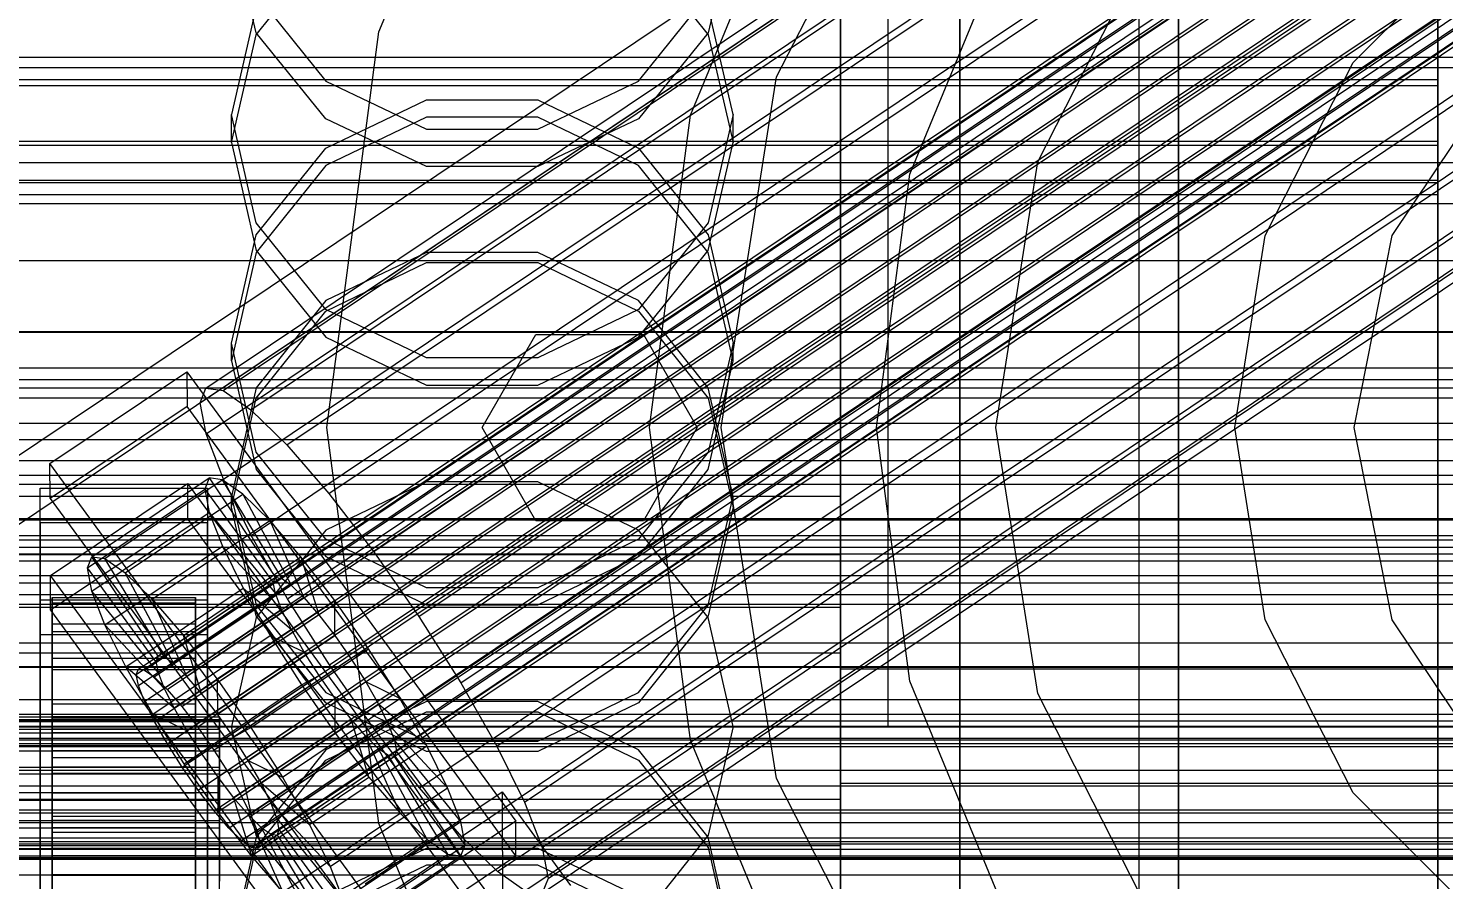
# Model space of a CAD drawing. Header units: millimetres. Extents: x -191664 to 191490, y -197311 to 10263.
# Drawn here: x 132 to 250.5, y -30287.8 to -30216.6 of the extents above; entities that cross this region are included whole.
import ezdxf

# ---------------------------------------------------------------- set-up
doc = ezdxf.new("R2010")
doc.units = ezdxf.units.MM
for name, color, linetype, lineweight in [('COTAS_USUARIO', 1, 'Continuous', 0), ('frontal_briquetadora', 7, 'Continuous', 0), ('frontal_C01', 7, 'Continuous', 0), ('frontal_C02', 7, 'Continuous', 0), ('frontal_C03', 7, 'Continuous', 0), ('frontal_dos-mix', 7, 'Continuous', 0), ('frontal_mezcladora', 7, 'Continuous', 0), ('frontal_secador', 7, 'Continuous', 0)]:
    doc.layers.add(name, color=color, linetype=linetype, lineweight=lineweight)
doc.dimstyles.new('PLANTA_100', dxfattribs={"dimtxt": 250, "dimasz": 150, "dimexe": 150, "dimexo": 80, "dimgap": 100, "dimtad": 1, "dimtih": 1, "dimtoh": 1, "dimdec": 1, "dimdsep": 46, "dimcen": 0.09, "dimclrd": 1, "dimclre": 1, "dimclrt": 1, "dimadec": 0, "dimazin": 0, "dimtfac": 1, "dimtdec": 4, "dimtofl": 0, "dimtmove": 0, "dimatfit": 3, "dimfxl": 1, "dimtolj": 1, "dimtzin": 0, "dimarcsym": 0})

# ---------------------------------------------------------------- blocks, each defined once
blk = doc.blocks.new('*D104')
at = {"layer": 'COTAS_USUARIO', "color": 1, "lineweight": -2, "transparency": 16777216}
for p, q in [((1220, -30125), (1220, -29975)), ((100, -30275), (1370, -30275)), ((100, -30730), (1370, -30730)), ((1220, -30880), (1220, -31030))]:
    blk.add_line(p, q, dxfattribs=at)
at = {"layer": 'COTAS_USUARIO', "color": 1, "transparency": 16777216}
for points in [[(1195, -30125), (1245, -30125), (1220, -30275)], [(1195, -30880), (1245, -30880), (1220, -30730)]]:
    blk.add_solid(points, dxfattribs=at)
at = {"layer": 'Defpoints', "color": 0, "transparency": 16777216}
for p in [(20, -30275), (20, -30730), (1220, -30730)]:
    blk.add_point(p, dxfattribs=at)
blk = doc.blocks.new('*D107')
at = {"layer": 'COTAS_USUARIO', "color": 1, "lineweight": -2, "transparency": 16777216}
for p, q in [((100, -29700), (1370, -29700)), ((1220, -29850), (1220, -30125)), ((100, -30275), (1370, -30275))]:
    blk.add_line(p, q, dxfattribs=at)
at = {"layer": 'COTAS_USUARIO', "color": 1, "transparency": 16777216}
for points in [[(1195, -29850), (1245, -29850), (1220, -29700)], [(1195, -30125), (1245, -30125), (1220, -30275)]]:
    blk.add_solid(points, dxfattribs=at)
at = {"layer": 'Defpoints', "color": 0, "transparency": 16777216}
for p in [(20, -29700), (20, -30275), (1220, -30275)]:
    blk.add_point(p, dxfattribs=at)
blk = doc.blocks.new('*D115')
at = {"layer": 'COTAS_USUARIO', "color": 1, "lineweight": -2, "transparency": 16777216}
for p, q in [((100, -29700), (1370, -29700)), ((1220, -29850), (1220, -30125)), ((100, -30275), (1370, -30275))]:
    blk.add_line(p, q, dxfattribs=at)
at = {"layer": 'COTAS_USUARIO', "color": 1, "transparency": 16777216}
for points in [[(1195, -29850), (1245, -29850), (1220, -29700)], [(1195, -30125), (1245, -30125), (1220, -30275)]]:
    blk.add_solid(points, dxfattribs=at)
at = {"layer": 'Defpoints', "color": 0, "transparency": 16777216}
for p in [(20, -29700), (20, -30275), (1220, -30275)]:
    blk.add_point(p, dxfattribs=at)
blk = doc.blocks.new('*D118')
at = {"layer": 'COTAS_USUARIO', "color": 1, "lineweight": -2, "transparency": 16777216}
for p, q in [((1200, -29560), (1200, -29410)), ((80, -29710), (1350, -29710)), ((80, -29990), (1350, -29990)), ((1200, -30140), (1200, -30290))]:
    blk.add_line(p, q, dxfattribs=at)
at = {"layer": 'COTAS_USUARIO', "color": 1, "transparency": 16777216}
for points in [[(1175, -29560), (1225, -29560), (1200, -29710)], [(1175, -30140), (1225, -30140), (1200, -29990)]]:
    blk.add_solid(points, dxfattribs=at)
at = {"layer": 'Defpoints', "color": 0, "transparency": 16777216}
for p in [(0, -29710), (0, -29990), (1200, -29990)]:
    blk.add_point(p, dxfattribs=at)
blk = doc.blocks.new('*D119')
at = {"layer": 'COTAS_USUARIO', "color": 1, "lineweight": -2, "transparency": 16777216}
for p, q in [((1200, -29840), (1200, -29690)), ((80, -29990), (1350, -29990)), ((80, -30270), (1350, -30270)), ((1200, -30420), (1200, -30570))]:
    blk.add_line(p, q, dxfattribs=at)
at = {"layer": 'COTAS_USUARIO', "color": 1, "transparency": 16777216}
for points in [[(1175, -29840), (1225, -29840), (1200, -29990)], [(1175, -30420), (1225, -30420), (1200, -30270)]]:
    blk.add_solid(points, dxfattribs=at)
at = {"layer": 'Defpoints', "color": 0, "transparency": 16777216}
for p in [(0, -29990), (0, -30270), (1200, -30270)]:
    blk.add_point(p, dxfattribs=at)
blk = doc.blocks.new('*D120')
at = {"layer": 'COTAS_USUARIO', "color": 1, "lineweight": -2, "transparency": 16777216}
for p, q in [((1200, -30120), (1200, -29970)), ((80, -30270), (1350, -30270)), ((80, -30550), (1350, -30550)), ((1200, -30700), (1200, -30850))]:
    blk.add_line(p, q, dxfattribs=at)
at = {"layer": 'COTAS_USUARIO', "color": 1, "transparency": 16777216}
for points in [[(1175, -30120), (1225, -30120), (1200, -30270)], [(1175, -30700), (1225, -30700), (1200, -30550)]]:
    blk.add_solid(points, dxfattribs=at)
at = {"layer": 'Defpoints', "color": 0, "transparency": 16777216}
for p in [(0, -30270), (0, -30550), (1200, -30550)]:
    blk.add_point(p, dxfattribs=at)

msp = doc.modelspace()

# ---------------------------------------------------------------- linework, layer by layer
at = {"layer": 'frontal_briquetadora', "color": 9, "true_color": 0xb9c3c2}
for p, q in [((210, -30260), (210, -29820)), ((210, -30680), (210, -29820)), ((210, -30060), (210, -30490)), ((210, -30060), (210, -30260)), ((210, -30060), (210, -30305)), ((210, -30496), (210, -30060)), ((200, -30218.51), (200, -30201.85)), ((200, -30218.53), (200, -30201.88)), ((200, -30216.92), (200, -30202.76)), ((200, -30220.83), (200, -30206.06)), ((210, -30221.3), (210, -30206.28)), ((151.08, -30216.97), (149, -30208)), ((191, -30208), (188.92, -30216.97)), ((200, -30206.9), (200, -30224.04)), ((200, -30206.92), (200, -30224.05)), ((151.08, -30217.12), (156.91, -30209.87)), ((183.09, -30209.87), (188.92, -30217.12)), ((200, -30209.52), (200, -30224.87)), ((151.08, -30213.76), (156.91, -30221)), ((183.09, -30221), (188.92, -30213.76)), ((200, -30230.78), (200, -30213.12)), ((200, -30230.79), (200, -30213.15)), ((151.08, -30214.78), (149, -30223.8)), ((191, -30223.8), (188.92, -30214.78)), ((200, -30214.99), (200, -30234.7)), ((200, -30235.32), (200, -30215.6)), ((200, -30235.93), (200, -30216.22)), ((149, -30226.15), (151.08, -30217.12)), ((156.91, -30224.16), (151.08, -30216.97)), ((188.92, -30216.97), (183.09, -30224.16)), ((188.92, -30217.12), (191, -30226.15)), ((200, -30233.31), (200, -30216.92)), ((200, -30220.45), (200, -30217.87)), ((200, -30217.87), (200, -30222.14)), ((200, -30236.55), (200, -30218.51)), ((200, -30236.57), (200, -30218.53)), ((156.91, -30221), (165.33, -30225.02)), ((174.67, -30225.02), (183.09, -30221)), ((200, -30229.48), (200, -30220.45)), ((200, -30237.69), (200, -30220.83)), ((200, -30222.14), (200, -30232.6)), ((210, -30238.15), (210, -30221.3)), ((156.91, -30226.61), (165.33, -30222.58)), ((165.33, -30222.58), (174.67, -30222.58)), ((174.67, -30222.58), (183.09, -30226.61)), ((151.08, -30232.85), (149, -30223.8)), ((149, -30226.15), (149, -30223.8)), ((165.33, -30224.01), (156.91, -30228.05)), ((165.33, -30228.15), (156.91, -30224.16)), ((174.67, -30224.01), (165.33, -30224.01)), ((183.09, -30228.05), (174.67, -30224.01)), ((183.09, -30224.16), (174.67, -30228.15)), ((191, -30223.8), (188.92, -30232.85)), ((191, -30226.15), (191, -30223.8)), ((200, -30224.04), (200, -30242.42)), ((200, -30224.05), (200, -30242.43)), ((165.33, -30225.02), (174.67, -30225.02)), ((200, -30224.87), (200, -30242.15)), ((149, -30226.15), (151.08, -30235.18)), ((151.08, -30233.87), (156.91, -30226.61)), ((183.09, -30226.61), (188.92, -30233.87)), ((188.92, -30235.18), (191, -30226.15)), ((156.91, -30228.05), (151.08, -30235.33)), ((174.67, -30228.15), (165.33, -30228.15)), ((188.92, -30235.33), (183.09, -30228.05)), ((200, -30243.58), (200, -30229.48)), ((200, -30233.43), (200, -30230)), ((200, -30249.52), (200, -30230.78)), ((200, -30249.53), (200, -30230.79)), ((156.91, -30240.12), (151.08, -30232.85)), ((188.92, -30232.85), (183.09, -30240.12)), ((200, -30232.6), (200, -30247.66)), ((149, -30242.94), (151.08, -30233.87)), ((188.92, -30233.87), (191, -30242.94)), ((200, -30251.31), (200, -30233.31)), ((200, -30243.18), (200, -30233.43)), ((151.08, -30235.18), (156.91, -30242.43)), ((183.09, -30242.43), (188.92, -30235.18)), ((200, -30234.7), (200, -30254.51)), ((151.08, -30235.33), (149, -30244.42)), ((165.33, -30235.33), (156.91, -30239.37)), ((156.91, -30240.24), (165.33, -30236.19)), ((174.67, -30235.33), (165.33, -30235.33)), ((165.33, -30236.19), (174.67, -30236.19)), ((183.09, -30239.37), (174.67, -30235.33)), ((174.67, -30236.19), (183.09, -30240.24)), ((191, -30244.42), (188.92, -30235.33)), ((200, -30255.13), (200, -30235.32)), ((200, -30255.75), (200, -30235.93)), ((200, -30255.54), (200, -30236.55)), ((200, -30255.54), (200, -30236.57)), ((200, -30255.98), (200, -30237.69)), ((210, -30256.26), (210, -30238.15)), ((156.91, -30239.37), (151.08, -30246.66)), ((188.92, -30246.66), (183.09, -30239.37)), ((151.08, -30247.54), (156.91, -30240.24)), ((165.33, -30244.17), (156.91, -30240.12)), ((183.09, -30240.12), (174.67, -30244.17)), ((183.09, -30240.24), (188.92, -30247.54)), ((200, -30242.15), (200, -30260.69)), ((200, -30244.81), (200, -30242.24)), ((200, -30242.24), (200, -30246.5)), ((151.08, -30252.04), (149, -30242.94)), ((149, -30244.42), (149, -30242.94)), ((156.91, -30242.43), (165.33, -30246.45)), ((174.67, -30246.45), (183.09, -30242.43)), ((191, -30242.94), (188.92, -30252.04)), ((191, -30244.42), (191, -30242.94)), ((200, -30242.42), (200, -30261.61)), ((200, -30242.43), (200, -30261.61)), ((200, -30257.78), (200, -30243.18)), ((149, -30244.42), (151.08, -30253.5)), ((174.67, -30244.17), (165.33, -30244.17)), ((188.92, -30253.5), (191, -30244.42)), ((200, -30260.61), (200, -30243.58)), ((200, -30253.84), (200, -30244.81)), ((151.08, -30246.66), (149, -30255.75)), ((165.33, -30246.45), (174.67, -30246.45)), ((191, -30255.75), (188.92, -30246.66)), ((200, -30246.5), (200, -30256.96)), ((149, -30256.64), (151.08, -30247.54)), ((188.92, -30247.54), (191, -30256.64)), ((200, -30247.66), (200, -30265.03)), ((200, -30268.88), (200, -30249.52)), ((200, -30268.88), (200, -30249.53)), ((200, -30270.22), (200, -30251.31)), ((156.91, -30259.34), (151.08, -30252.04)), ((188.92, -30252.04), (183.09, -30259.34)), ((151.08, -30253.5), (156.91, -30260.78)), ((183.09, -30260.78), (188.92, -30253.5)), ((200, -30267.94), (200, -30253.84)), ((165.33, -30254.53), (156.91, -30258.58)), ((174.67, -30254.53), (165.33, -30254.53)), ((183.09, -30258.58), (174.67, -30254.53)), ((200, -30254.51), (200, -30274.38)), ((200, -30275), (200, -30255.13)), ((149, -30255.75), (131, -30255.75)), ((149, -30256.64), (149, -30255.75)), ((149, -30255.75), (151.08, -30264.86)), ((188.92, -30264.86), (191, -30255.75)), ((191, -30256.64), (191, -30255.75)), ((200, -30255.75), (191, -30255.75)), ((200, -30275), (200, -30255.54)), ((200, -30275.62), (200, -30255.75)), ((200, -30275), (200, -30255.98)), ((210, -30275), (210, -30256.26)), ((151.08, -30265.74), (149, -30256.64)), ((191, -30256.64), (188.92, -30265.74)), ((200, -30256.96), (200, -30272.02)), ((200, -30275), (200, -30257.78)), ((156.91, -30258.58), (151.08, -30265.89)), ((188.92, -30265.89), (183.09, -30258.58)), ((165.33, -30263.39), (156.91, -30259.34)), ((183.09, -30259.34), (174.67, -30263.39)), ((210, -30260), (430, -30260)), ((210, -30260), (210, -30305)), ((210, -30680), (210, -30260)), ((210, -30496), (210, -30260)), ((-160, -30260.61), (200, -30260.61)), ((156.91, -30260.78), (165.33, -30264.82)), ((174.67, -30264.82), (183.09, -30260.78)), ((200, -30277.98), (200, -30260.61)), ((200, -30260.69), (200, -30279.78)), ((200, -30261.61), (200, -30281.12)), ((174.67, -30263.39), (165.33, -30263.39)), ((151.08, -30264.86), (156.91, -30272.17)), ((165.33, -30264.82), (174.67, -30264.82)), ((183.09, -30272.17), (188.92, -30264.86)), ((-160, -30265.03), (200, -30265.03)), ((151.08, -30265.89), (149, -30275)), ((156.91, -30273.04), (151.08, -30265.74)), ((188.92, -30265.74), (183.09, -30273.04)), ((191, -30275), (188.92, -30265.89)), ((200, -30265.03), (200, -30282.06)), ((210, -30267.96), (210, -30266.23)), ((200, -30284.97), (200, -30267.94)), ((210, -30271.1), (210, -30267.96)), ((200, -30268.88), (-160, -30268.88)), ((200, -30288.44), (200, -30268.88)), ((200, -30288.45), (200, -30268.88)), ((750, -30270.22), (200, -30270.22)), ((200, -30289.31), (200, -30270.22)), ((210, -30275), (210, -30271.1)), ((156.91, -30272.17), (165.33, -30276.23)), ((165.33, -30272.91), (156.91, -30276.96)), ((165.33, -30277.09), (156.91, -30273.04)), ((174.67, -30272.91), (165.33, -30272.91)), ((174.67, -30276.23), (183.09, -30272.17)), ((183.09, -30276.96), (174.67, -30272.91)), ((183.09, -30273.04), (174.67, -30277.09)), ((200, -30272.02), (200, -30289.39)), ((156.91, -30277.83), (165.33, -30273.77)), ((165.33, -30273.77), (174.67, -30273.77)), ((174.67, -30273.77), (183.09, -30277.83)), ((200, -30274.38), (200, -30294.25)), ((200, -30275), (-160, -30275)), ((149, -30275), (131, -30275)), ((151.08, -30284.11), (149, -30275)), ((191, -30275), (188.92, -30284.11)), ((200, -30275), (191, -30275)), ((750, -30275), (200, -30275)), ((200, -30275), (200, -30294.5)), ((200, -30275), (200, -30294.02)), ((200, -30275), (200, -30292.22)), ((200, -30275), (200, -30294.52)), ((200, -30275), (200, -30294.87)), ((210, -30275), (452, -30275)), ((210, -30275), (210, -30278.9)), ((210, -30275), (210, -30293.74)), ((165.33, -30276.23), (174.67, -30276.23)), ((200, -30295.49), (200, -30275.62)), ((156.91, -30276.96), (151.08, -30284.26)), ((151.08, -30285.14), (156.91, -30277.83)), ((174.67, -30277.09), (165.33, -30277.09)), ((188.92, -30284.26), (183.09, -30276.96)), ((183.09, -30277.83), (188.92, -30285.14)), ((200, -30293.04), (200, -30277.98)), ((210, -30278.9), (210, -30282.04)), ((750, -30279.78), (200, -30279.78)), ((200, -30279.78), (200, -30298.69)), ((200, -30281.12), (-160, -30281.12)), ((200, -30281.12), (200, -30300.52)), ((200, -30281.12), (200, -30300.54)), ((200, -30282.06), (200, -30296.16)), ((210, -30282.04), (210, -30283.77)), ((-160, -30284.97), (200, -30284.97)), ((151.08, -30284.26), (149, -30293.36)), ((156.91, -30291.42), (151.08, -30284.11)), ((188.92, -30284.11), (183.09, -30291.42)), ((191, -30293.36), (188.92, -30284.26)), ((200, -30302.34), (200, -30284.97)), ((149, -30294.25), (151.08, -30285.14)), ((156.91, -30289.22), (165.33, -30285.18)), ((165.33, -30285.18), (174.67, -30285.18)), ((174.67, -30285.18), (183.09, -30289.22)), ((188.92, -30285.14), (191, -30294.25)), ((165.33, -30286.61), (156.91, -30290.66)), ((174.67, -30286.61), (165.33, -30286.61)), ((183.09, -30290.66), (174.67, -30286.61))]:
    msp.add_line(p, q, dxfattribs=at)
at = {"layer": 'frontal_briquetadora', "color": 8, "true_color": 0x6f7d84}
for p, q in [((200, -30275), (200, -30100)), ((204, -30275), (204, -30100)), ((200, -30275), (204, -30275))]:
    msp.add_line(p, q, dxfattribs=at)
at = {"layer": 'frontal_C01', "color": 251, "true_color": 0x586d65}
for p, q in [((250, -31735.76), (250, -28680.37)), ((250, -28685.1), (250, -31740.5))]:
    msp.add_line(p, q, dxfattribs=at)
at = {"layer": 'frontal_C01', "color": 139, "true_color": 0x345e4e}
for p, q in [((228.3, -30363.01), (228.3, -30050.82)), ((228.3, -30056.51), (228.3, -30368.7))]:
    msp.add_line(p, q, dxfattribs=at)
at = {"layer": 'frontal_C01', "color": 139, "true_color": 0x354b57}
for p, q in [((425, -30219.88), (-425, -30219.88)), ((-450, -30227.81), (450, -30227.81)), ((-425, -30231.25), (425, -30231.25))]:
    msp.add_line(p, q, dxfattribs=at)
at = {"layer": 'frontal_C01', "color": 252, "true_color": 0x83939a}
for p, q in [((-311.15, -30284.83), (311.15, -30284.83)), ((-311.15, -30285.27), (311.15, -30285.27)), ((-311.15, -30286.11), (311.15, -30286.11)), ((-311.15, -30287.41), (311.15, -30287.41))]:
    msp.add_line(p, q, dxfattribs=at)
at = {"layer": 'frontal_C02', "color": 251, "true_color": 0x586d65}
for p, q in [((250, -31767.54), (250, -28976.99)), ((250, -28981.77), (250, -31772.31))]:
    msp.add_line(p, q, dxfattribs=at)
at = {"layer": 'frontal_C02', "color": 252, "true_color": 0x83939a}
for p, q in [((146.87, -30246.69), (331.18, -30123.21)), ((148.32, -30246.89), (332.63, -30123.4)), ((146.38, -30247.93), (330.69, -30124.45)), ((150.63, -30248.51), (334.94, -30125.03)), ((146.89, -30250.53), (331.2, -30127.05)), ((153.64, -30251.45), (337.95, -30127.97)), ((148.35, -30254.31), (332.66, -30130.83)), ((157.15, -30255.51), (341.46, -30132.02)), ((150.67, -30259.01), (334.98, -30135.53)), ((345.23, -30136.92), (160.92, -30260.4)), ((153.69, -30264.31), (338, -30140.83)), ((164.69, -30265.8), (349, -30142.32)), ((157.21, -30269.85), (341.52, -30146.36)), ((168.21, -30271.34), (352.52, -30147.86)), ((160.98, -30275.25), (345.29, -30151.77)), ((171.23, -30276.64), (355.54, -30153.16)), ((164.75, -30280.15), (349.06, -30156.66)), ((173.55, -30281.34), (357.86, -30157.86)), ((168.26, -30284.2), (352.57, -30160.72)), ((175.02, -30285.12), (359.33, -30161.64)), ((171.28, -30287.14), (355.58, -30163.66)), ((173.58, -30288.77), (357.89, -30165.28)), ((175.52, -30287.72), (359.83, -30164.24)), ((175.03, -30288.96), (359.34, -30165.48)), ((146.38, -30247.93), (146.87, -30246.69)), ((146.87, -30246.69), (148.32, -30246.89)), ((148.32, -30246.89), (150.63, -30248.51)), ((146.89, -30250.53), (146.38, -30247.93)), ((150.63, -30248.51), (153.64, -30251.45)), ((148.35, -30254.31), (146.89, -30250.53)), ((153.64, -30251.45), (157.15, -30255.51)), ((150.67, -30259.01), (148.35, -30254.31)), ((157.15, -30255.51), (160.92, -30260.4)), ((153.69, -30264.31), (150.67, -30259.01)), ((160.92, -30260.4), (164.69, -30265.8)), ((157.21, -30269.85), (153.69, -30264.31)), ((164.69, -30265.8), (168.21, -30271.34)), ((160.98, -30275.25), (157.21, -30269.85)), ((168.21, -30271.34), (171.23, -30276.64)), ((164.75, -30280.15), (160.98, -30275.25)), ((171.23, -30276.64), (173.55, -30281.34)), ((168.26, -30284.2), (164.75, -30280.15)), ((173.55, -30281.34), (175.02, -30285.12)), ((171.28, -30287.14), (168.26, -30284.2)), ((175.02, -30285.12), (175.52, -30287.72)), ((173.58, -30288.77), (171.28, -30287.14)), ((175.52, -30287.72), (175.03, -30288.96))]:
    msp.add_line(p, q, dxfattribs=at)
at = {"layer": 'frontal_C02', "color": 9, "true_color": 0xbac6cb}
for p, q in [((141.04, -30270.66), (354.84, -30127.42)), ((141.22, -30270.22), (355.02, -30126.97)), ((141.73, -30270.29), (355.53, -30127.04)), ((141.22, -30271.58), (355.02, -30128.34)), ((142.55, -30270.86), (356.35, -30127.62)), ((141.74, -30272.92), (355.54, -30129.67)), ((143.62, -30271.9), (357.42, -30128.66)), ((144.86, -30273.34), (358.66, -30130.1)), ((142.56, -30274.58), (356.36, -30131.34)), ((360, -30131.83), (146.2, -30275.07)), ((143.64, -30276.46), (357.43, -30133.22)), ((147.53, -30276.99), (361.33, -30133.75)), ((144.88, -30278.42), (358.68, -30135.18)), ((148.78, -30278.95), (362.58, -30135.71)), ((146.22, -30280.34), (360.02, -30137.09)), ((149.85, -30280.83), (363.65, -30137.59)), ((147.55, -30282.07), (361.35, -30138.83)), ((150.67, -30282.49), (364.47, -30139.25)), ((148.8, -30283.51), (362.6, -30140.27)), ((149.86, -30284.55), (363.66, -30141.31)), ((151.19, -30283.83), (364.99, -30140.59)), ((151.37, -30284.75), (365.17, -30141.51)), ((150.68, -30285.12), (364.48, -30141.88)), ((151.2, -30285.19), (364.99, -30141.95)), ((141.04, -30270.66), (141.22, -30270.22)), ((141.22, -30271.58), (141.04, -30270.66)), ((141.22, -30270.22), (141.73, -30270.29)), ((141.73, -30270.29), (142.55, -30270.86)), ((141.74, -30272.92), (141.22, -30271.58)), ((142.55, -30270.86), (143.62, -30271.9)), ((143.62, -30271.9), (144.86, -30273.34)), ((142.56, -30274.58), (141.74, -30272.92)), ((-148, -30274.19), (148, -30274.19)), ((144.86, -30273.34), (146.2, -30275.07)), ((148, -30274.42), (148, -30274.19)), ((148, -30274.19), (148, -30274.58)), ((-148, -30274.42), (148, -30274.42)), ((-148, -30274.58), (148, -30274.58)), ((-148, -30275.24), (148, -30275.24)), ((-148, -30275.55), (148, -30275.55)), ((143.64, -30276.46), (142.56, -30274.58)), ((146.2, -30275.07), (147.53, -30276.99)), ((148, -30275.24), (148, -30274.42)), ((148, -30274.58), (148, -30275.55)), ((148, -30276.6), (148, -30275.24)), ((148, -30275.55), (148, -30277.05)), ((-148, -30276.6), (148, -30276.6)), ((144.88, -30278.42), (143.64, -30276.46)), ((148, -30278.42), (148, -30276.6)), ((-148, -30277.05), (148, -30277.05)), ((147.53, -30276.99), (148.78, -30278.95)), ((148, -30277.05), (148, -30278.96)), ((-148, -30278.42), (148, -30278.42)), ((-148, -30278.96), (148, -30278.96)), ((146.22, -30280.34), (144.88, -30278.42)), ((148, -30280.56), (148, -30278.42)), ((148, -30278.96), (148, -30281.16)), ((148.78, -30278.95), (149.85, -30280.83)), ((148, -30280.56), (-148, -30280.56)), ((-148, -30281.16), (148, -30281.16)), ((147.55, -30282.07), (146.22, -30280.34)), ((148, -30282.87), (148, -30280.56)), ((148, -30281.16), (148, -30283.5)), ((149.85, -30280.83), (150.67, -30282.49)), ((148.8, -30283.51), (147.55, -30282.07)), ((150.67, -30282.49), (151.19, -30283.83)), ((-148, -30282.87), (148, -30282.87)), ((-148, -30283.5), (148, -30283.5)), ((148, -30285.21), (148, -30282.87)), ((148, -30283.5), (148, -30285.82)), ((149.86, -30284.55), (148.8, -30283.51)), ((151.19, -30283.83), (151.37, -30284.75)), ((150.68, -30285.12), (149.86, -30284.55)), ((151.37, -30284.75), (151.2, -30285.19)), ((-148, -30285.21), (148, -30285.21)), ((-148, -30285.82), (148, -30285.82)), ((148, -30287.41), (148, -30285.21)), ((148, -30285.82), (148, -30287.95)), ((151.2, -30285.19), (150.68, -30285.12)), ((-148, -30287.41), (148, -30287.41)), ((148, -30289.32), (148, -30287.41))]:
    msp.add_line(p, q, dxfattribs=at)
at = {"layer": 'frontal_C02', "color": 139, "true_color": 0x345e4e}
for p, q in [((228.3, -30187.3), (130, -30253.15)), ((228.3, -30472.12), (228.3, -30187.3)), ((130, -30258.89), (228.3, -30193.04)), ((228.3, -30193.04), (228.3, -30477.86))]:
    msp.add_line(p, q, dxfattribs=at)
at = {"layer": 'frontal_C02', "color": 139, "true_color": 0x354b57}
for p, q in [((133.81, -30253.01), (145.28, -30245.32)), ((145.28, -30245.32), (145.29, -30248.24)), ((145.28, -30245.32), (172.81, -30282.92)), ((145.29, -30248.24), (133.82, -30255.93)), ((172.82, -30285.84), (145.29, -30248.24)), ((133.82, -30255.93), (133.81, -30253.01)), ((161.34, -30290.6), (133.81, -30253.01)), ((133, -30257.97), (133, -30255.05)), ((133, -30255.05), (147, -30255.05)), ((133, -30300.96), (133, -30255.05)), ((133.85, -30262.36), (145.32, -30254.67)), ((145.32, -30254.67), (145.33, -30257.6)), ((145.32, -30254.67), (172.85, -30292.27)), ((147, -30255.05), (147, -30257.97)), ((147, -30255.05), (147, -30300.96)), ((133.82, -30255.93), (161.35, -30293.52)), ((145.33, -30257.6), (133.86, -30265.28)), ((172.86, -30295.19), (145.33, -30257.6)), ((147, -30257.97), (133, -30257.97)), ((133, -30257.97), (133, -30303.88)), ((147, -30303.88), (147, -30257.97)), ((133.86, -30265.28), (133.85, -30262.36)), ((161.38, -30299.95), (133.85, -30262.36)), ((-450, -30264.77), (450, -30264.77)), ((133, -30267.33), (133, -30264.4)), ((133, -30264.4), (147, -30264.4)), ((133, -30310.31), (133, -30264.4)), ((147, -30264.4), (147, -30267.33)), ((147, -30264.4), (147, -30310.31)), ((133.86, -30265.28), (161.39, -30302.87)), ((147, -30267.33), (133, -30267.33)), ((133, -30267.33), (133, -30313.23)), ((147, -30313.23), (147, -30267.33)), ((450, -30276.46), (-450, -30276.46)), ((160.19, -30288.16), (171.66, -30280.47)), ((171.66, -30280.47), (171.72, -30294.5)), ((171.66, -30280.47), (177.39, -30288.3)), ((172.81, -30282.92), (161.34, -30290.6)), ((172.82, -30285.84), (172.81, -30282.92)), ((161.35, -30293.52), (172.82, -30285.84))]:
    msp.add_line(p, q, dxfattribs=at)
at = {"layer": 'frontal_C02', "color": 155, "true_color": 0x617580}
for p, q in [((137.31, -30260.8), (147.14, -30254.21)), ((147.14, -30254.21), (146.78, -30255.14)), ((148.23, -30254.36), (147.14, -30254.21)), ((147.14, -30254.21), (152.69, -30262.53)), ((136.95, -30261.73), (146.78, -30255.14)), ((138.4, -30260.94), (148.23, -30254.36)), ((146.78, -30255.14), (152.51, -30262.97)), ((146.78, -30255.14), (147.15, -30257.09)), ((149.95, -30255.57), (148.23, -30254.36)), ((148.23, -30254.36), (153.2, -30262.6)), ((140.12, -30262.16), (149.95, -30255.57)), ((152.21, -30257.77), (149.95, -30255.57)), ((149.95, -30255.57), (154.02, -30263.18)), ((137.32, -30263.67), (147.15, -30257.09)), ((142.38, -30264.36), (152.21, -30257.77)), ((147.15, -30257.09), (152.69, -30263.89)), ((147.15, -30257.09), (148.25, -30259.91)), ((154.83, -30260.81), (152.21, -30257.77)), ((152.21, -30257.77), (155.08, -30264.22)), ((138.42, -30266.5), (148.25, -30259.91)), ((148.25, -30259.91), (153.21, -30265.23)), ((148.25, -30259.91), (149.99, -30263.43)), ((136.95, -30261.73), (137.31, -30260.8)), ((142.86, -30269.12), (137.31, -30260.8)), ((137.31, -30260.8), (138.4, -30260.94)), ((143.37, -30269.19), (138.4, -30260.94)), ((138.4, -30260.94), (140.12, -30262.16)), ((145, -30267.39), (154.83, -30260.81)), ((157.65, -30264.47), (154.83, -30260.81)), ((154.83, -30260.81), (156.33, -30265.66)), ((142.68, -30269.56), (136.95, -30261.73)), ((137.32, -30263.67), (136.95, -30261.73)), ((144.19, -30269.76), (140.12, -30262.16)), ((140.12, -30262.16), (142.38, -30264.36)), ((142.86, -30270.48), (137.32, -30263.67)), ((138.42, -30266.5), (137.32, -30263.67)), ((140.16, -30270.01), (149.99, -30263.43)), ((152.51, -30262.97), (142.68, -30269.56)), ((152.69, -30262.53), (142.86, -30269.12)), ((153.2, -30262.6), (143.37, -30269.19)), ((154.02, -30263.18), (144.19, -30269.76)), ((149.99, -30263.43), (154.03, -30266.9)), ((149.99, -30263.43), (152.25, -30267.39)), ((152.51, -30262.97), (152.69, -30262.53)), ((152.69, -30263.89), (152.51, -30262.97)), ((152.69, -30262.53), (153.2, -30262.6)), ((153.2, -30262.6), (154.02, -30263.18)), ((154.02, -30263.18), (155.08, -30264.22)), ((134, -30274.19), (134, -30264.2)), ((134, -30264.2), (134, -30264.67)), ((134, -30264.2), (146, -30264.2)), ((134, -30265.02), (134, -30264.2)), ((134, -30274.42), (134, -30264.67)), ((134, -30264.67), (134, -30266.41)), ((134, -30264.67), (146, -30264.67)), ((145.26, -30270.81), (142.38, -30264.36)), ((142.38, -30264.36), (145, -30267.39)), ((152.69, -30263.89), (142.86, -30270.48)), ((155.08, -30264.22), (145.26, -30270.81)), ((146, -30264.67), (146, -30264.2)), ((146, -30264.2), (146, -30274.19)), ((146, -30264.2), (146, -30265.02)), ((146, -30266.41), (146, -30264.67)), ((146, -30264.67), (146, -30274.42)), ((157.65, -30264.47), (147.82, -30271.05)), ((153.21, -30265.23), (152.69, -30263.89)), ((155.08, -30264.22), (156.33, -30265.66)), ((157.66, -30267.39), (157.65, -30264.47)), ((160.47, -30268.51), (157.65, -30264.47)), ((134, -30274.58), (134, -30265.02)), ((134, -30265.02), (146, -30265.02)), ((134, -30267.07), (134, -30265.02)), ((153.21, -30265.23), (143.38, -30271.82)), ((146, -30265.02), (146, -30274.58)), ((146, -30265.02), (146, -30267.07)), ((156.33, -30265.66), (146.5, -30272.24)), ((154.03, -30266.9), (153.21, -30265.23)), ((156.33, -30265.66), (157.66, -30267.39)), ((134, -30275.24), (134, -30266.41)), ((134, -30266.41), (134, -30269.29)), ((134, -30266.41), (146, -30266.41)), ((134, -30275.55), (134, -30267.07)), ((134, -30267.07), (146, -30267.07)), ((134, -30270.23), (134, -30267.07)), ((143.38, -30271.82), (138.42, -30266.5)), ((140.16, -30270.01), (138.42, -30266.5)), ((154.03, -30266.9), (144.2, -30273.48)), ((146, -30269.29), (146, -30266.41)), ((146, -30266.41), (146, -30275.24)), ((146, -30267.07), (146, -30275.55)), ((146, -30267.07), (146, -30270.23)), ((155.1, -30268.78), (154.03, -30266.9)), ((142.42, -30273.98), (152.25, -30267.39)), ((146.5, -30272.24), (145, -30267.39)), ((145, -30267.39), (147.82, -30271.05)), ((147.83, -30273.98), (157.66, -30267.39)), ((152.25, -30267.39), (155.1, -30268.78)), ((152.25, -30267.39), (154.88, -30271.53)), ((157.66, -30267.39), (159, -30269.31)), ((134, -30276.6), (134, -30269.29)), ((134, -30269.29), (134, -30273.12)), ((134, -30269.29), (146, -30269.29)), ((142.86, -30269.12), (142.68, -30269.56)), ((142.68, -30269.56), (142.86, -30270.48)), ((143.37, -30269.19), (142.86, -30269.12)), ((144.19, -30269.76), (143.37, -30269.19)), ((155.1, -30268.78), (145.27, -30275.36)), ((146, -30273.12), (146, -30269.29)), ((146, -30269.29), (146, -30276.6)), ((159, -30269.31), (149.17, -30275.89)), ((150.64, -30275.1), (160.47, -30268.51)), ((156.35, -30270.74), (155.1, -30268.78)), ((160.47, -30268.51), (159, -30269.31)), ((159, -30269.31), (160.25, -30271.27)), ((163.1, -30272.65), (160.47, -30268.51)), ((134, -30277.05), (134, -30270.23)), ((134, -30270.23), (146, -30270.23)), ((134, -30274.26), (134, -30270.23)), ((144.2, -30273.48), (140.16, -30270.01)), ((142.42, -30273.98), (140.16, -30270.01)), ((142.86, -30270.48), (143.38, -30271.82)), ((145.26, -30270.81), (144.19, -30269.76)), ((146.5, -30272.24), (145.26, -30270.81)), ((146, -30270.23), (146, -30277.05)), ((146, -30270.23), (146, -30274.26)), ((156.35, -30270.74), (146.52, -30277.32)), ((154.88, -30271.53), (156.35, -30270.74)), ((157.69, -30272.65), (156.35, -30270.74)), ((143.38, -30271.82), (144.2, -30273.48)), ((145.05, -30278.12), (154.88, -30271.53)), ((147.82, -30271.05), (147.83, -30273.98)), ((147.82, -30271.05), (150.64, -30275.1)), ((160.25, -30271.27), (150.42, -30277.85)), ((154.88, -30271.53), (157.7, -30275.57)), ((163.1, -30272.65), (160.25, -30271.27)), ((160.25, -30271.27), (161.32, -30273.15)), ((134, -30278.42), (134, -30273.12)), ((134, -30273.12), (134, -30277.63)), ((134, -30273.12), (146, -30273.12)), ((146, -30277.63), (146, -30273.12)), ((146, -30273.12), (146, -30278.42)), ((147.83, -30273.98), (146.5, -30272.24)), ((157.69, -30272.65), (147.86, -30279.24)), ((161.32, -30273.15), (151.49, -30279.73)), ((153.27, -30279.24), (163.1, -30272.65)), ((157.7, -30275.57), (157.69, -30272.65)), ((159.02, -30274.39), (157.69, -30272.65)), ((165.37, -30276.62), (161.32, -30273.15)), ((161.32, -30273.15), (162.14, -30274.81)), ((165.37, -30276.62), (163.1, -30272.65)), ((134, -30274.42), (134, -30274.19)), ((146, -30274.19), (134, -30274.19)), ((134, -30274.19), (134, -30274.58)), ((134, -30278.96), (134, -30274.26)), ((134, -30274.26), (146, -30274.26)), ((134, -30278.91), (134, -30274.26)), ((145.27, -30275.36), (142.42, -30273.98)), ((145.05, -30278.12), (142.42, -30273.98)), ((144.2, -30273.48), (145.27, -30275.36)), ((146, -30274.19), (146, -30274.42)), ((146, -30274.58), (146, -30274.19)), ((146, -30274.26), (146, -30278.96)), ((146, -30274.26), (146, -30278.91)), ((149.17, -30275.89), (147.83, -30273.98)), ((134, -30275.24), (134, -30274.42)), ((146, -30274.42), (134, -30274.42)), ((146, -30274.58), (134, -30274.58)), ((134, -30274.58), (134, -30275.55)), ((134, -30276.6), (134, -30275.24)), ((146, -30275.24), (134, -30275.24)), ((146, -30275.55), (134, -30275.55)), ((134, -30275.55), (134, -30277.05)), ((145.27, -30275.36), (146.52, -30277.32)), ((146, -30274.42), (146, -30275.24)), ((146, -30275.55), (146, -30274.58)), ((146, -30275.24), (146, -30276.6)), ((146, -30277.05), (146, -30275.55)), ((149.17, -30275.89), (150.64, -30275.1)), ((159.02, -30274.39), (149.19, -30280.97)), ((150.64, -30275.1), (153.27, -30279.24)), ((162.14, -30274.81), (152.31, -30281.4)), ((160.52, -30279.24), (159.02, -30274.39)), ((160.27, -30275.82), (159.02, -30274.39)), ((167.1, -30280.13), (162.14, -30274.81)), ((162.14, -30274.81), (162.66, -30276.15)), ((134, -30278.42), (134, -30276.6)), ((146, -30276.6), (134, -30276.6)), ((146, -30276.6), (146, -30278.42)), ((147.87, -30282.16), (157.7, -30275.57)), ((150.42, -30277.85), (149.17, -30275.89)), ((160.27, -30275.82), (150.44, -30282.41)), ((162.66, -30276.15), (152.83, -30282.74)), ((155.54, -30283.2), (165.37, -30276.62)), ((157.7, -30275.57), (160.52, -30279.24)), ((163.14, -30282.27), (160.27, -30275.82)), ((161.33, -30276.87), (160.27, -30275.82)), ((168.2, -30282.96), (162.66, -30276.15)), ((162.66, -30276.15), (162.84, -30277.07)), ((167.1, -30280.13), (165.37, -30276.62)), ((146, -30277.05), (134, -30277.05)), ((134, -30277.05), (134, -30278.96)), ((134, -30277.63), (134, -30280.56)), ((146, -30277.63), (134, -30277.63)), ((134, -30277.63), (134, -30282.52)), ((146.52, -30277.32), (145.05, -30278.12)), ((146, -30278.96), (146, -30277.05)), ((146, -30280.56), (146, -30277.63)), ((146, -30282.52), (146, -30277.63)), ((146.52, -30277.32), (147.86, -30279.24)), ((151.49, -30279.73), (150.42, -30277.85)), ((150.42, -30277.85), (153.27, -30279.24)), ((161.33, -30276.87), (151.5, -30283.45)), ((162.15, -30277.44), (152.32, -30284.03)), ((162.66, -30277.51), (152.83, -30284.1)), ((162.84, -30277.07), (153.01, -30283.66)), ((165.4, -30284.47), (161.33, -30276.87)), ((162.15, -30277.44), (161.33, -30276.87)), ((167.12, -30285.69), (162.15, -30277.44)), ((162.66, -30277.51), (162.15, -30277.44)), ((162.84, -30277.07), (162.66, -30277.51)), ((168.21, -30285.83), (162.66, -30277.51)), ((168.57, -30284.9), (162.84, -30277.07)), ((134, -30280.56), (134, -30278.42)), ((146, -30278.42), (134, -30278.42)), ((134, -30281.16), (134, -30278.91)), ((134, -30278.91), (146, -30278.91)), ((134, -30283.85), (134, -30278.91)), ((146, -30278.96), (134, -30278.96)), ((134, -30278.96), (134, -30281.16)), ((147.87, -30282.16), (145.05, -30278.12)), ((146, -30278.42), (146, -30280.56)), ((146, -30278.91), (146, -30281.16)), ((146, -30278.91), (146, -30283.85)), ((146, -30281.16), (146, -30278.96)), ((147.86, -30279.24), (147.87, -30282.16)), ((147.86, -30279.24), (149.19, -30280.97)), ((150.69, -30285.82), (160.52, -30279.24)), ((152.31, -30281.4), (151.49, -30279.73)), ((151.49, -30279.73), (155.54, -30283.2)), ((153.27, -30279.24), (155.54, -30283.2)), ((157.27, -30286.72), (167.1, -30280.13)), ((160.52, -30279.24), (163.14, -30282.27)), ((168.2, -30282.96), (167.1, -30280.13)), ((134, -30280.56), (146, -30280.56)), ((134, -30282.87), (134, -30280.56)), ((146, -30281.16), (134, -30281.16)), ((134, -30281.16), (134, -30283.5)), ((146, -30280.56), (146, -30282.87)), ((146, -30283.5), (146, -30281.16)), ((149.19, -30280.97), (150.69, -30285.82)), ((149.19, -30280.97), (150.44, -30282.41)), ((152.83, -30282.74), (152.31, -30281.4)), ((152.31, -30281.4), (157.27, -30286.72)), ((134, -30282.87), (134, -30282.52)), ((134, -30282.52), (134, -30287.46)), ((134, -30282.52), (146, -30282.52)), ((146, -30287.46), (146, -30282.52)), ((146, -30282.52), (146, -30282.87)), ((150.69, -30285.82), (147.87, -30282.16)), ((150.44, -30282.41), (153.31, -30288.86)), ((150.44, -30282.41), (151.5, -30283.45)), ((153.31, -30288.86), (163.14, -30282.27)), ((163.14, -30282.27), (165.4, -30284.47)), ((134, -30285.21), (134, -30282.87)), ((146, -30282.87), (134, -30282.87)), ((134, -30283.5), (134, -30283.85)), ((146, -30283.5), (134, -30283.5)), ((134, -30283.5), (134, -30285.82)), ((134, -30283.85), (146, -30283.85)), ((134, -30288.74), (134, -30283.85)), ((146, -30282.87), (146, -30285.21)), ((146, -30283.85), (146, -30283.5)), ((146, -30285.82), (146, -30283.5)), ((146, -30283.85), (146, -30288.74)), ((151.5, -30283.45), (155.57, -30291.06)), ((151.5, -30283.45), (152.32, -30284.03)), ((153.01, -30283.66), (152.83, -30282.74)), ((152.83, -30282.74), (158.37, -30289.54)), ((152.83, -30284.1), (153.01, -30283.66)), ((153.01, -30283.66), (158.74, -30291.49)), ((155.54, -30283.2), (157.27, -30286.72)), ((158.37, -30289.54), (168.2, -30282.96)), ((168.57, -30284.9), (168.2, -30282.96)), ((152.32, -30284.03), (157.29, -30292.27)), ((152.32, -30284.03), (152.83, -30284.1)), ((152.83, -30284.1), (158.38, -30292.42)), ((155.57, -30291.06), (165.4, -30284.47)), ((158.74, -30291.49), (168.57, -30284.9)), ((165.4, -30284.47), (167.12, -30285.69)), ((168.21, -30285.83), (168.57, -30284.9)), ((134, -30287.41), (134, -30285.21)), ((134, -30285.21), (134, -30287.46)), ((146, -30285.21), (134, -30285.21)), ((134, -30285.82), (134, -30288.74)), ((146, -30285.82), (134, -30285.82)), ((134, -30285.82), (134, -30287.95)), ((146, -30287.46), (146, -30285.21)), ((146, -30285.21), (146, -30287.41)), ((146, -30288.74), (146, -30285.82)), ((146, -30287.95), (146, -30285.82)), ((153.31, -30288.86), (150.69, -30285.82)), ((157.29, -30292.27), (167.12, -30285.69)), ((158.38, -30292.42), (168.21, -30285.83)), ((167.12, -30285.69), (168.21, -30285.83)), ((134, -30289.32), (134, -30287.41)), ((134, -30287.41), (134, -30292.11)), ((146, -30287.41), (134, -30287.41)), ((146, -30292.11), (146, -30287.41)), ((146, -30287.41), (146, -30289.32)), ((157.27, -30286.72), (158.37, -30289.54)), ((134, -30287.46), (134, -30292.11)), ((134, -30287.46), (146, -30287.46)), ((146, -30292.11), (146, -30287.46))]:
    msp.add_line(p, q, dxfattribs=at)
at = {"layer": 'frontal_C03', "color": 251, "true_color": 0x586d65}
for p, q in [((250, -31246.31), (250, -28596.31)), ((250, -28601.12), (250, -31251.12))]:
    msp.add_line(p, q, dxfattribs=at)
at = {"layer": 'frontal_C03', "color": 139, "true_color": 0x345e4e}
for p, q in [((250, -30425.81), (250, -30161.89)), ((250, -30167.67), (250, -30431.59))]:
    msp.add_line(p, q, dxfattribs=at)
at = {"layer": 'frontal_C03', "color": 252, "true_color": 0x83939a}
for p, q in [((250, -30220.87), (250, -30214.18)), ((250, -30214.79), (250, -30221.36)), ((-250, -30220.87), (250, -30220.87)), ((250, -30226.02), (250, -30220.87)), ((-250, -30221.36), (250, -30221.36)), ((250, -30221.36), (250, -30226.37)), ((-250, -30226.02), (250, -30226.02)), ((-250, -30226.37), (250, -30226.37)), ((250, -30229.3), (250, -30226.02)), ((250, -30226.37), (250, -30229.48)), ((-250, -30229.3), (250, -30229.3)), ((250, -30230.48), (250, -30229.3)), ((-250, -30229.48), (250, -30229.48)), ((-250, -30230.48), (250, -30230.48)), ((250, -30229.48), (250, -30230.48))]:
    msp.add_line(p, q, dxfattribs=at)
at = {"layer": 'frontal_C03', "color": 139, "true_color": 0x354b57}
for p, q in [((450, -30219.03), (-450, -30219.03)), ((450, -30241.97), (-450, -30241.97)), ((-450, -30247.5), (450, -30247.5)), ((-450, -30252.74), (450, -30252.74)), ((450, -30259.06), (-450, -30259.06)), ((450, -30261.18), (-450, -30261.18)), ((-450, -30272.74), (450, -30272.74))]:
    msp.add_line(p, q, dxfattribs=at)
at = {"layer": 'frontal_dos-mix', "color": 139, "true_color": 0x344b58}
msp.add_line((225, -31980), (225, -29282.5), dxfattribs=at)
at = {"layer": 'frontal_mezcladora', "color": 107, "true_color": 0x248357}
for p, q in [((161.36, -30216.87), (174.15, -30186)), ((242.93, -30219.44), (254.44, -30207.93)), ((157, -30250), (161.36, -30216.87)), ((235.55, -30233.93), (242.93, -30219.44)), ((233, -30250), (235.55, -30233.93)), ((161.36, -30283.13), (157, -30250)), ((235.55, -30266.07), (233, -30250)), ((242.93, -30280.56), (235.55, -30266.07)), ((254.44, -30292.07), (242.93, -30280.56)), ((174.15, -30314), (161.36, -30283.13))]:
    msp.add_line(p, q, dxfattribs=at)
at = {"layer": 'frontal_mezcladora', "color": 9, "true_color": 0xc6c9c8}
for p, q in [((194.65, -30220.64), (208.14, -30194.16)), ((190, -30250), (194.65, -30220.64)), ((246.2, -30233.93), (255.3, -30220.3)), ((243, -30250), (246.2, -30233.93)), ((194.65, -30279.36), (190, -30250)), ((246.2, -30266.07), (243, -30250)), ((255.3, -30279.7), (246.2, -30266.07)), ((208.14, -30305.84), (194.65, -30279.36))]:
    msp.add_line(p, q, dxfattribs=at)
at = {"layer": 'frontal_mezcladora', "color": 250, "true_color": 0x33393d}
for p, q in [((187.44, -30223.86), (197.53, -30199.5)), ((216.52, -30227.75), (226.75, -30207.68)), ((184, -30250), (187.44, -30223.86)), ((213, -30250), (216.52, -30227.75)), ((187.44, -30276.14), (184, -30250)), ((216.52, -30272.25), (213, -30250)), ((226.75, -30292.32), (216.52, -30272.25)), ((197.53, -30300.5), (187.44, -30276.14))]:
    msp.add_line(p, q, dxfattribs=at)
at = {"layer": 'frontal_mezcladora', "color": 254, "true_color": 0xdce0df}
for p, q in [((205.79, -30228.78), (213.99, -30209)), ((203, -30250), (205.79, -30228.78)), ((205.79, -30271.22), (203, -30250)), ((213.99, -30291), (205.79, -30271.22))]:
    msp.add_line(p, q, dxfattribs=at)
at = {"layer": 'frontal_mezcladora', "color": 43, "true_color": 0xe7bf45}
for p, q in [((170, -30250), (174.5, -30242.21)), ((174.5, -30242.21), (183.5, -30242.21)), ((183.5, -30242.21), (188, -30250)), ((174.5, -30257.79), (170, -30250)), ((188, -30250), (183.5, -30257.79)), ((183.5, -30257.79), (174.5, -30257.79))]:
    msp.add_line(p, q, dxfattribs=at)
at = {"layer": 'frontal_secador', "color": 254, "true_color": 0xd2d7cc}
for p, q in [((-1250, -30236), (1250, -30236)), ((1250, -30276), (-1250, -30276))]:
    msp.add_line(p, q, dxfattribs=at)
at = {"layer": 'frontal_secador', "color": 253, "true_color": 0xa8b3b5}
for p, q in [((-1250, -30242), (1250, -30242)), ((1250, -30246), (-1250, -30246)), ((1250, -30264), (-1250, -30264)), ((-1250, -30268), (1250, -30268)), ((1250, -30280), (-1250, -30280)), ((-1250, -30286), (1250, -30286))]:
    msp.add_line(p, q, dxfattribs=at)
at = {"layer": 'frontal_secador', "color": 9, "true_color": 0xc7cdbf}
for p, q in [((-1250, -30245), (1250, -30245)), ((-1250, -30246.66), (1250, -30246.66)), ((1250, -30249.66), (-1250, -30249.66)), ((-1250, -30251), (1250, -30251)), ((1250, -30254), (-1250, -30254)), ((-1250, -30254.73), (1250, -30254.73)), ((-1250, -30257.59), (1250, -30257.59)), ((1250, -30257.73), (-1250, -30257.73)), ((-1250, -30259.39), (1250, -30259.39)), ((-1250, -30260), (1250, -30260)), ((1250, -30260.59), (-1250, -30260.59)), ((1250, -30262.39), (-1250, -30262.39)), ((1250, -30263), (-1250, -30263))]:
    msp.add_line(p, q, dxfattribs=at)
at = {"layer": 'frontal_secador', "color": 253, "true_color": 0xa4b0b5}
for p, q in [((1250, -30274), (-1250, -30274)), ((1250, -30274.55), (-1250, -30274.55)), ((1250, -30276.14), (-1250, -30276.14)), ((1250, -30276.71), (-1250, -30276.71)), ((1250, -30278.69), (-1250, -30278.69)), ((1320, -30282), (-1320, -30282)), ((1320, -30282.27), (-1320, -30282.27)), ((1250, -30282), (-1250, -30282)), ((1320, -30283.07), (-1320, -30283.07)), ((1320, -30284.34), (-1320, -30284.34)), ((1250, -30284.65), (-1250, -30284.65)), ((1320, -30286), (-1320, -30286)), ((1250, -30285.86), (-1250, -30285.86))]:
    msp.add_line(p, q, dxfattribs=at)

# ---------------------------------------------------------------- dimensions: what is measured, and where the dimension line sits
at = {"layer": 'COTAS_USUARIO'}
for p1, p2, picture, middle in [((0, -29710), (0, -29990), '*D118', (1200, -29850)), ((0, -29990), (0, -30270), '*D119', (1200, -30130)), ((20, -29700), (20, -30275), '*D107', (1220, -29987.5)), ((20, -29700), (20, -30275), '*D115', (1220, -29987.5)), ((0, -30270), (0, -30550), '*D120', (1200, -30410)), ((20, -30275), (20, -30730), '*D104', (1220, -30502.5))]:
    dim = msp.add_aligned_dim(p1=p1, p2=p2, distance=1200, dimstyle='PLANTA_100', dxfattribs=at)
    dim.commit()
    dim.dimension.update_dxf_attribs({"geometry": picture, "text_midpoint": middle})

doc.saveas('drawing.dxf')
